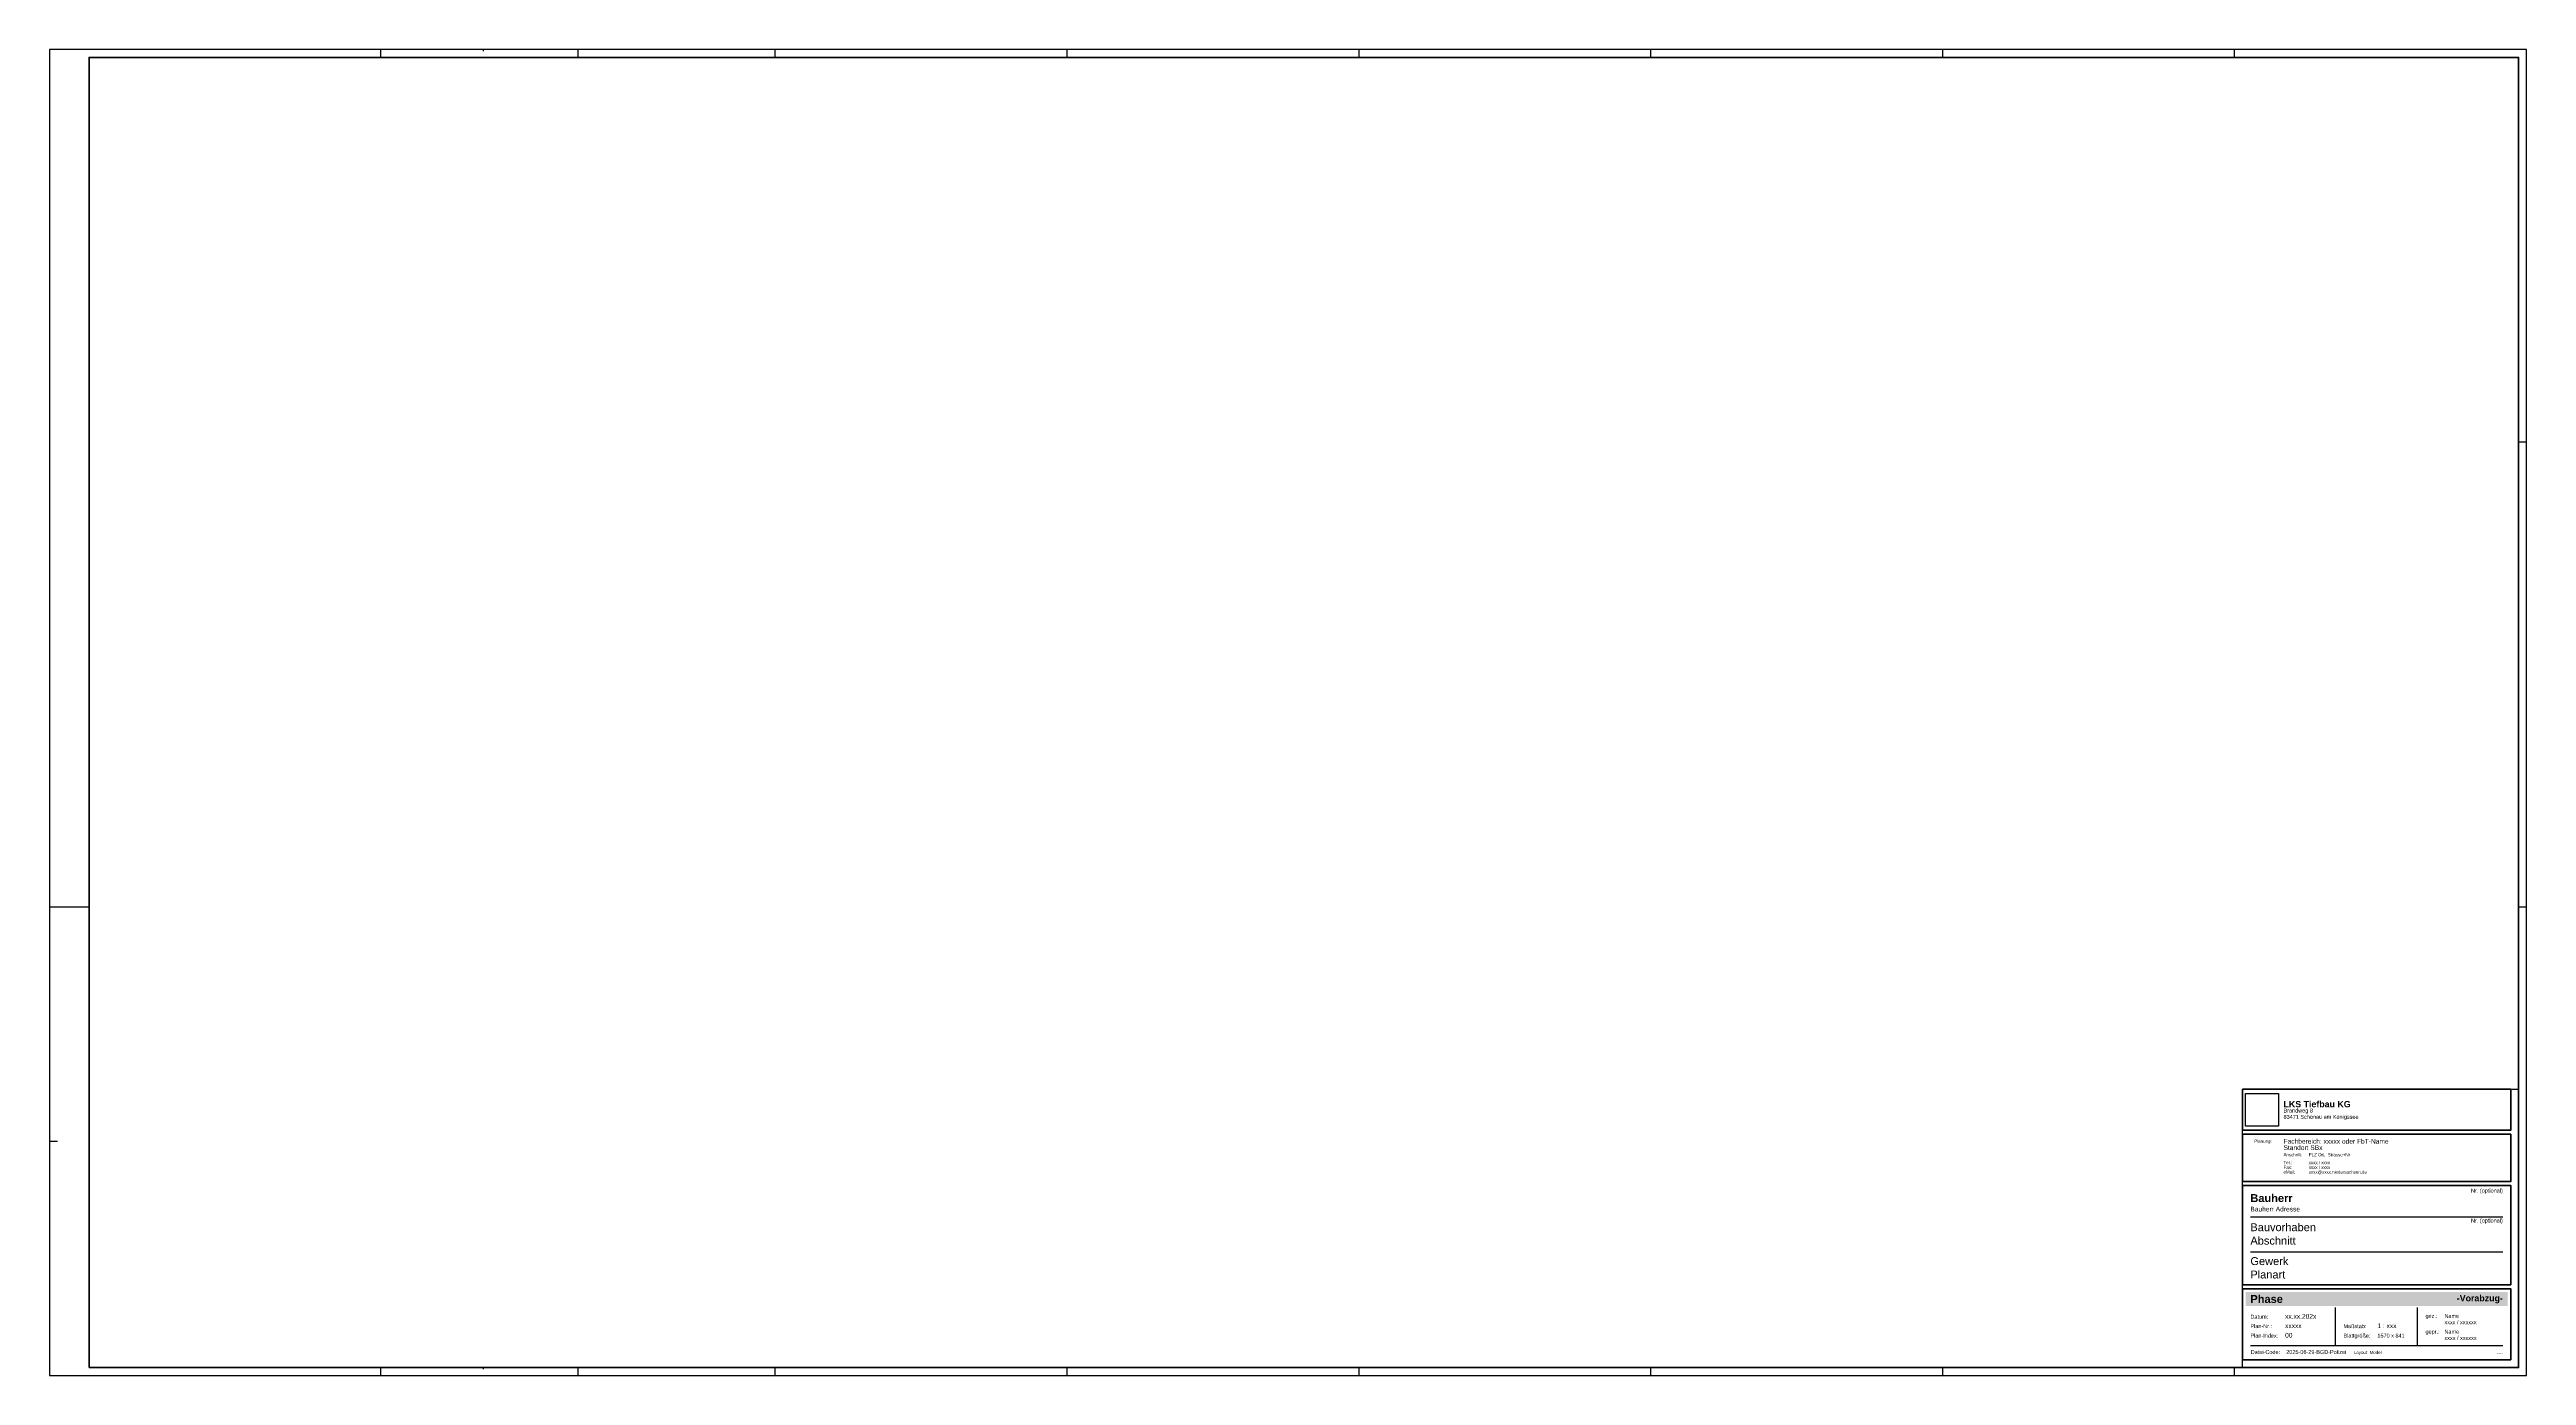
# Paper-space layout 'A0+' of a CAD drawing. Header units: metres. Extents: x 0 to 1570, y 0 to 841.
import ezdxf
from ezdxf.enums import TextEntityAlignment as Align

# ---------------------------------------------------------------- set-up
doc = ezdxf.new("R2010")
doc.units = ezdxf.units.M
doc.layers.add('0_Plankopf', color=7, linetype='Continuous')
doc.styles.add('Arial', font='arial.ttf')
doc.styles.add('Arial (fett)', font='arialbd.ttf')
doc.styles.add('SBN-TXT', font='arial.ttf')
picture_1 = doc.add_image_def('image1.jpg', size_in_pixel=(5906, 5906))

# ---------------------------------------------------------------- blocks, each defined once
blk = doc.blocks.new('ZeichRahmen_A0+')
at = {"layer": '0_Plankopf'}
for p, q in [((210, 836), (210, 841)), ((275, 840), (275, 841)), ((335, 836), (335, 841)), ((460, 836), (460, 841)), ((460, 840), (460, 841)), ((645, 836), (645, 841)), ((830, 836), (830, 841)), ((1015, 836), (1015, 841)), ((1200, 836), (1200, 841)), ((1385, 836), (1385, 841)), ((1570, 592), (1565, 592)), ((25, 297), (0, 297)), ((1570, 297), (1565, 297)), ((0, 148.5), (5, 148.5)), ((210, 0), (210, 5)), ((275, 4), (275, 5)), ((335, 0), (335, 5)), ((460, 0), (460, 5)), ((460, 4), (460, 5)), ((645, 0), (645, 5)), ((830, 0), (830, 5)), ((1015, 0), (1015, 5)), ((1200, 0), (1200, 5)), ((1385, 0), (1385, 5))]:
    blk.add_line(p, q, dxfattribs=at)
blk.add_lwpolyline([(0, 0), (1570, 0), (1570, 841), (0, 841)], close=True, dxfattribs=at)
at = {"layer": '0_Plankopf', "lineweight": 80}
blk.add_lwpolyline([(25, 5), (1565, 5), (1565, 836), (25, 836)], close=True, dxfattribs=at)
blk = doc.blocks.new('SBN-PK_PlanVerfasser')
at = {"layer": '0_Plankopf', "style": 'Arial'}
for s, p in [('Anschrift:', (26, -14)), ('Tel.:', (26, -19)), ('eMail:', (26, -25)), ('Fax:', (26, -22))]:
    blk.add_text(s, height=2, dxfattribs=at).set_placement(p)
for tag, p, height in [('PLAN_VERFASSER_1', (26, -6), 3), ('PLAN_VERFASSER_2', (26, -10), 3), ('PLAN_VERFASSER_ANSCHRIFT', (42, -14), 2), ('PLAN_VERFASSER_TEL', (42, -19), 2), ('PLAN_VERFASSER_FAX', (42, -22), 2), ('PLAN_VERFASSER_EMAIL', (42, -25), 2)]:
    blk.add_attdef(tag, p, '', height=height, dxfattribs=at)
blk = doc.blocks.new('SBN-PK_Schriftkopf')
at = {"layer": '0_Plankopf'}
h = blk.add_hatch(color=254, dxfattribs=at)
h.dxf.hatch_style = 2
h.paths.add_polyline_path([(-7, 48), (-173, 48), (-173, 39), (-7, 39)])
h.paths.add_polyline_path([(-171.3, 39.6), (-144.6, 39.6), (-144.6, 47.4), (-171.3, 47.4)], flags=24)
h.paths.add_polyline_path([(-30.3, 40.9), (-9, 40.9), (-9, 47.1), (-30.3, 47.1)], flags=24)
at = {"layer": '0_Plankopf', "color": 8}
for p, q in [((-170, 95.5), (-10, 95.5)), ((-170, 73.5), (-10, 73.5)), ((-116, 14), (-116, 38)), ((-64, 14), (-64, 38)), ((-170, 14), (-10, 14))]:
    blk.add_line(p, q, dxfattribs=at)
at = {"layer": '0_Plankopf', "lineweight": 50}
for points in [[(-175, 176.5), (-5, 176.5), (-5, 150.5), (-175, 150.5)], [(-175, 148), (-5, 148), (-5, 118), (-175, 118)], [(-175, 115.5), (-5, 115.5), (-5, 52.5), (-175, 52.5)], [(-175, 50), (-5, 50), (-5, 5), (-175, 5)]]:
    blk.add_lwpolyline(points, close=True, dxfattribs=at)
at = {"layer": '0_Plankopf', "style": 'Arial'}
blk.add_text('Planung:', height=2, dxfattribs=at).set_placement((-162, 142), align=Align.BOTTOM_CENTER)
for s, p in [('Datum:', (-170, 31)), ('gez.:', (-59, 31.5)), ('Plan-Nr.:', (-170, 25)), ('Plan-Index:', (-170, 19)), ('Maßstab:', (-111, 25)), ('Blattgröße:', (-111, 19)), ('gepr.:', (-59, 21.5))]:
    blk.add_text(s, height=2.5, dxfattribs=at).set_placement(p)
at = {"layer": '0_Plankopf', "attachment_point": 7}
for s, insert, char_height, width, style in [('83471 Schönau am Königssee', (-149, 157), 2.5, 125, 'Arial'), ('Brandweg 8', (-149, 161), 2.5, 125, 'Arial'), ('LKS Tiefbau KG  ', (-149, 165), 4, 140, 'Arial (fett)'), ('Datei-Code:    2025-06-29-BGD-Polizei     {\\H0.8x;Layout: Model}', (-169.8, 8), 2.5, 140.899, 'Arial')]:
    blk.add_mtext(s, dxfattribs=dict(at, insert=insert, char_height=char_height, width=width, style=style))
at = {"layer": '0_Plankopf'}
for tag, p, height, style in [('Bauherr', (-170, 105), 5, 'Arial (fett)'), ('Bauherr_ADRESSE', (-170, 99), 3, 'Arial'), ('Abschnitt', (-170, 78), 5, 'Arial'), ('Bauvorhaben', (-170, 86.5), 5, 'Arial'), ('PLANINHALT_Z1', (-170, 65), 5, 'Arial'), ('PLANINHALT_Z2', (-170, 56.5), 5, 'Arial'), ('PHASE', (-170, 41), 5, 'Arial (fett)'), ('DATUM', (-148, 31), 3, 'Arial'), ('GEZ_NAME', (-47, 31.5), 2.5, 'Arial'), ('PLAN-NR', (-148, 25), 3, 'Arial'), ('INDEX', (-148, 19), 3, 'Arial'), ('M', (-89.5, 25), 3, 'Arial'), ('BLATT-GR', (-89.5, 19), 2.5, 'Arial'), ('GEZ_TEL', (-47, 27.5), 2.5, 'Arial'), ('GEPR_NAME', (-47, 21.5), 2.5, 'Arial'), ('GEPR_TEL', (-47, 17.5), 2.5, 'Arial')]:
    blk.add_attdef(tag, p, '', height=height, dxfattribs=dict(at, style=style))
at = {"layer": '0_Plankopf', "style": 'Arial'}
for tag, p in [('NR-1', (-10, 111)), ('NR-2', (-10, 92))]:
    blk.add_attdef(tag, text='', height=2.5, dxfattribs=at).set_placement(p, align=Align.RIGHT)
at = {"layer": '0_Plankopf', "color": 30, "style": 'Arial (fett)'}
blk.add_attdef('STAND', text='', height=4, dxfattribs=at).set_placement((-10, 42), align=Align.RIGHT)
image = blk.add_image(picture_1, insert=(-173, 153), size_in_units=(20.8, 20.8))
image.dxf.flags = 7

psp = doc.layouts.new('A0+')

# ---------------------------------------------------------------- linework, layer by layer
at = {"layer": '0_Plankopf'}
psp.add_lwpolyline([(25, 5), (1390, 5), (1390, 181.5), (1565, 181.5), (1565, 836), (25, 836)], close=True, dxfattribs=at)

# ---------------------------------------------------------------- block references
psp.add_blockref('ZeichRahmen_A0+', (0, 0), dxfattribs=at)
ref = psp.add_blockref('SBN-PK_Schriftkopf', (1565, 5), dxfattribs=at)
ref.add_attrib('LIEGENSCHAFT_Z1', 'Bauherr', (1395, 110), dxfattribs={"height": 5, "style": 'Arial (fett)'})
ref.add_attrib('LIEGENSCHAFT_ADRESSE', 'Bauherr Adresse', (1395, 104), dxfattribs={"height": 3, "style": 'Arial'})
ref.add_attrib('NR-1', 'Nr. (optional)', dxfattribs={"height": 2.5, "style": 'Arial'}).set_placement((1555, 116), align=Align.RIGHT)
ref.add_attrib('GEBAEUDE', 'Bauvorhaben', (1395, 91.5), dxfattribs={"height": 5, "style": 'Arial'})
ref.add_attrib('NR-2', 'Nr. (optional)', dxfattribs={"height": 2.5, "style": 'Arial'}).set_placement((1555, 97), align=Align.RIGHT)
ref.add_attrib('MASSNAHME', 'Abschnitt', (1395, 83), dxfattribs={"height": 5, "style": 'Arial'})
ref.add_attrib('PLANINHALT_Z1', 'Gewerk', (1395, 70), dxfattribs={"height": 5, "style": 'Arial'})
ref.add_attrib('PLANINHALT_Z2', 'Planart', (1395, 61.5), dxfattribs={"height": 5, "style": 'Arial'})
ref.add_attrib('PHASE', 'Phase', (1395, 46), dxfattribs={"height": 5, "style": 'Arial (fett)'})
ref.add_attrib('STAND', '-Vorabzug-', dxfattribs={"color": 30, "height": 4, "style": 'Arial (fett)'}).set_placement((1555, 47), align=Align.RIGHT)
ref.add_attrib('DATUM', 'xx.xx.202x', (1417, 36), dxfattribs={"height": 3, "style": 'Arial'})
ref.add_attrib('PLAN-NR', 'xxxxx', (1417, 30), dxfattribs={"height": 3, "style": 'Arial'})
ref.add_attrib('INDEX', '00', (1417, 24), dxfattribs={"height": 3, "style": 'Arial'})
ref.add_attrib('M', '1 : xxx', (1475.5, 30), dxfattribs={"height": 3, "style": 'Arial'})
ref.add_attrib('BLATT-GR', '1570 x 841', (1475.5, 24), dxfattribs={"height": 2.5, "style": 'Arial'})
ref.add_attrib('GEZ_NAME', 'Name', (1518, 36.5), dxfattribs={"height": 2.5, "style": 'Arial'})
ref.add_attrib('GEZ_TEL', 'xxxx / xxxxxx', (1518, 32.5), dxfattribs={"height": 2.5, "style": 'Arial'})
ref.add_attrib('GEPR_NAME', 'Name', (1518, 26.5), dxfattribs={"height": 2.5, "style": 'Arial'})
ref.add_attrib('GEPR_TEL', 'xxxx / xxxxxx', (1518, 22.5), dxfattribs={"height": 2.5, "style": 'Arial'})
psp.add_blockref('SBN-PK_PlanVerfasser', (1390, 153), dxfattribs=at).add_auto_attribs({'PLAN_VERFASSER_1': 'Fachbereich: xxxxx oder FbT-Name', 'PLAN_VERFASSER_2': 'Standort SBx', 'PLAN_VERFASSER_ANSCHRIFT': 'PLZ Ort,  Strasse+Nr', 'PLAN_VERFASSER_TEL': 'xxxx / xxxx', 'PLAN_VERFASSER_FAX': 'xxxx / xxxx', 'PLAN_VERFASSER_EMAIL': 'xxxx@xxxx.niedersachsen.de'})

# ---------------------------------------------------------------- texts
at = {"layer": '0_Plankopf', "insert": (1555, 13), "char_height": 2, "attachment_point": 9, "style": 'SBN-TXT'}
psp.add_mtext_dynamic_manual_height_columns('----', width=23.313, gutter_width=10, heights=[-2.59], dxfattribs=at)

# ---------------------------------------------------------------- viewports
at = {"layer": '0_Plankopf'}
vp = psp.add_viewport(center=(795, 420.5), size=(1540, 831), view_center_point=(210, 148.5), view_height=302.94, dxfattribs=at)
vp.dxf.flags = 0x10000  # cut along an outline
vp.dxf.clipping_boundary_handle = psp.add_lwpolyline([(25, 5), (1390, 5), (1390, 181.5), (1565, 181.5), (1565, 836), (25, 836)], format="xyb", close=True, dxfattribs={"invisible": 1}).dxf.handle

doc.saveas('drawing.dxf')
